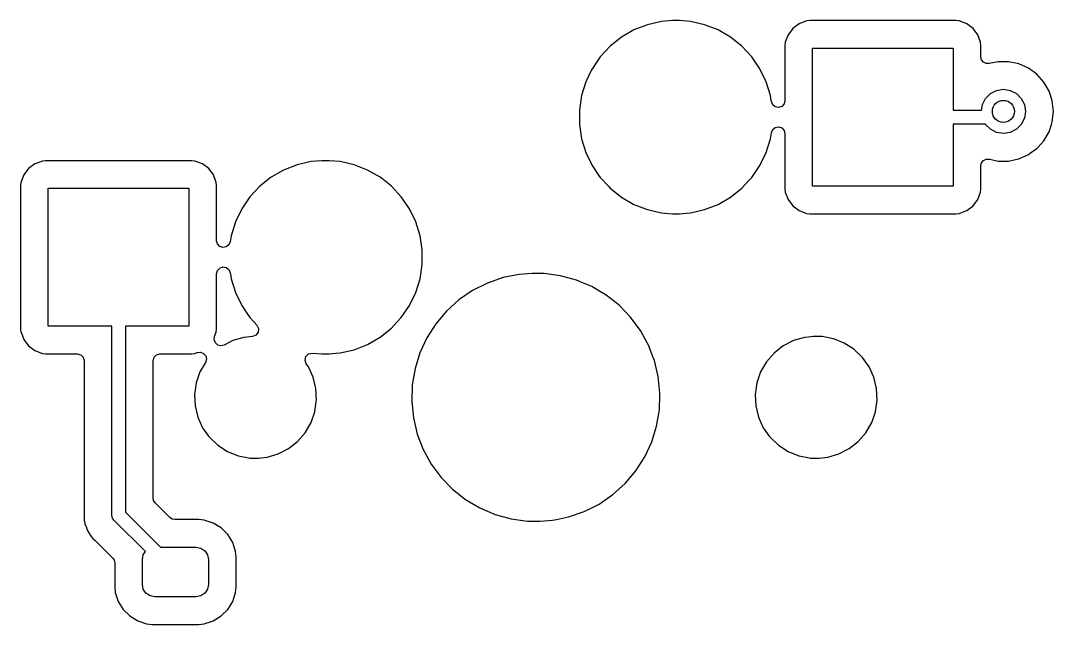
# Model space of a CAD drawing. Extents: x 30 to 259, y -142 to -25.
# Drawn here: x 201.4 to 220.12, y -57.69 to -46.74 of the extents above; entities that cross this region are included whole.
import ezdxf

# ---------------------------------------------------------------- set-up
doc = ezdxf.new("R2010")
doc.units = 0
doc.layers.add('BLACK', color=7, linetype='CONTINUOUS')

msp = doc.modelspace()

# ---------------------------------------------------------------- linework, layer by layer
at = {"layer": 'BLACK', "linetype": 'CONTINUOUS'}
for p, q in [((213.016, -46.7592), (212.76, -46.8176)), ((213.212, -46.7445), (213.016, -46.7592)), ((213.343, -46.7445), (213.212, -46.7445)), ((213.212, -46.7445), (213.212, -46.7445)), ((213.539, -46.7592), (213.343, -46.7445)), ((213.343, -46.7445), (213.343, -46.7445)), ((213.795, -46.8176), (213.539, -46.7592)), ((215.645, -46.7509), (215.51, -46.8012)), ((215.705, -46.7445), (215.645, -46.7509)), ((218.35, -46.7445), (215.705, -46.7445)), ((218.41, -46.7509), (218.35, -46.7445)), ((218.35, -46.7445), (218.35, -46.7445)), ((218.545, -46.8012), (218.41, -46.7509)), ((212.516, -46.9134), (212.289, -47.0446)), ((212.76, -46.8176), (212.516, -46.9134)), ((214.039, -46.9134), (213.795, -46.8176)), ((214.266, -47.0446), (214.039, -46.9134)), ((215.395, -46.8875), (215.309, -47.0027)), ((215.51, -46.8012), (215.395, -46.8875)), ((218.66, -46.8875), (218.545, -46.8012)), ((218.746, -47.0027), (218.66, -46.8875)), ((212.289, -47.0446), (212.084, -47.2082)), ((214.471, -47.2082), (214.266, -47.0446)), ((214.266, -47.0446), (214.266, -47.0446)), ((215.258, -47.1375), (215.252, -47.1971)), ((215.309, -47.0027), (215.258, -47.1375)), ((218.797, -47.1375), (218.746, -47.0027)), ((218.803, -47.1971), (218.797, -47.1375)), ((212.084, -47.2082), (211.905, -47.4005)), ((214.65, -47.4005), (214.471, -47.2082)), ((214.471, -47.2082), (214.471, -47.2082)), ((214.471, -47.2082), (214.471, -47.2082)), ((215.252, -47.1971), (215.252, -48.1953)), ((215.752, -49.745), (215.752, -47.245)), ((215.752, -47.245), (218.302, -47.245)), ((218.302, -47.245), (218.302, -48.37)), ((218.803, -47.4028), (218.803, -47.1971)), ((218.803, -47.1971), (218.803, -47.1971)), ((211.831, -47.5095), (211.763, -47.6095)), ((211.905, -47.4005), (211.831, -47.5095)), ((214.798, -47.6173), (214.65, -47.4005)), ((214.65, -47.4005), (214.65, -47.4005)), ((214.65, -47.4005), (214.65, -47.4005)), ((218.815, -47.4561), (218.803, -47.4028)), ((218.849, -47.4991), (218.815, -47.4561)), ((218.898, -47.5233), (218.849, -47.4991)), ((218.953, -47.5241), (218.898, -47.5233)), ((219.115, -47.4895), (218.953, -47.5241)), ((219.305, -47.4895), (219.115, -47.4895)), ((219.115, -47.4895), (219.115, -47.4895)), ((219.49, -47.5289), (219.305, -47.4895)), ((219.305, -47.4895), (219.305, -47.4895)), ((219.663, -47.6058), (219.49, -47.5289)), ((211.741, -47.6516), (211.643, -47.8537)), ((211.757, -47.6173), (211.741, -47.6516)), ((211.763, -47.6095), (211.757, -47.6173)), ((214.912, -47.8537), (214.798, -47.6173)), ((219.816, -47.7171), (219.663, -47.6058)), ((219.943, -47.8578), (219.816, -47.7171)), ((211.643, -47.8537), (211.566, -48.1044)), ((214.989, -48.1044), (214.912, -47.8537)), ((220.037, -48.0217), (219.943, -47.8578)), ((218.886, -48.1549), (218.975, -48.0664)), ((218.975, -48.0664), (219.086, -48.0096)), ((219.086, -48.0096), (219.21, -47.99)), ((219.21, -47.99), (219.334, -48.0096)), ((219.334, -48.0096), (219.445, -48.0664)), ((219.445, -48.0664), (219.534, -48.1549)), ((220.062, -48.0978), (220.037, -48.0217)), ((211.566, -48.1044), (211.527, -48.3638)), ((215.003, -48.1953), (214.989, -48.1044)), ((215.005, -48.2138), (215.003, -48.1953)), ((215.029, -48.2702), (215.005, -48.2138)), ((215.077, -48.3083), (215.029, -48.2702)), ((215.237, -48.2546), (215.195, -48.2995)), ((215.252, -48.1953), (215.237, -48.2546)), ((218.813, -48.37), (218.83, -48.2664)), ((218.83, -48.2664), (218.886, -48.1549)), ((219.534, -48.1549), (219.59, -48.2664)), ((219.59, -48.2664), (219.61, -48.39)), ((220.096, -48.2017), (220.062, -48.0978)), ((220.115, -48.39), (220.096, -48.2017)), ((211.527, -48.3638), (211.527, -48.6262)), ((215.137, -48.319), (215.077, -48.3083)), ((215.195, -48.2995), (215.137, -48.319)), ((218.302, -48.37), (218.813, -48.37)), ((219.61, -48.39), (219.59, -48.5136)), ((220.096, -48.5783), (220.115, -48.39)), ((211.527, -48.6262), (211.566, -48.8856)), ((218.884, -48.62), (218.302, -48.62)), ((218.302, -48.62), (218.302, -49.745)), ((218.886, -48.6251), (218.884, -48.62)), ((218.975, -48.7136), (218.886, -48.6251)), ((219.534, -48.6251), (219.445, -48.7136)), ((219.59, -48.5136), (219.534, -48.6251)), ((220.037, -48.7583), (220.08, -48.6262)), ((220.08, -48.6262), (220.096, -48.5783)), ((214.989, -48.8856), (215.005, -48.7762)), ((215.005, -48.7762), (215.029, -48.7198)), ((215.029, -48.7198), (215.077, -48.6817)), ((215.077, -48.6817), (215.137, -48.671)), ((215.137, -48.671), (215.195, -48.6905)), ((215.195, -48.6905), (215.237, -48.7354)), ((215.237, -48.7354), (215.252, -48.7947)), ((215.252, -48.7947), (215.252, -49.7929)), ((219.086, -48.7704), (218.975, -48.7136)), ((219.21, -48.79), (219.086, -48.7704)), ((219.334, -48.7704), (219.21, -48.79)), ((219.445, -48.7136), (219.334, -48.7704)), ((219.943, -48.9222), (220.037, -48.7583)), ((211.566, -48.8856), (211.643, -49.1363)), ((214.912, -49.1363), (214.989, -48.8856)), ((219.831, -49.0462), (219.943, -48.9222)), ((211.643, -49.1363), (211.757, -49.3727)), ((214.798, -49.3727), (214.912, -49.1363)), ((219.49, -49.2511), (219.663, -49.1742)), ((219.663, -49.1742), (219.704, -49.1442)), ((219.704, -49.1442), (219.816, -49.0629)), ((219.816, -49.0629), (219.831, -49.0462)), ((201.66, -49.3412), (201.545, -49.4275)), ((201.795, -49.2909), (201.66, -49.3412)), ((201.855, -49.2845), (201.795, -49.2909)), ((204.5, -49.2845), (201.855, -49.2845)), ((204.56, -49.2909), (204.5, -49.2845)), ((204.5, -49.2845), (204.5, -49.2845)), ((204.695, -49.3412), (204.56, -49.2909)), ((204.81, -49.4275), (204.695, -49.3412)), ((206.41, -49.3576), (206.166, -49.4534)), ((206.666, -49.2992), (206.41, -49.3576)), ((206.862, -49.2845), (206.666, -49.2992)), ((206.993, -49.2845), (206.862, -49.2845)), ((206.862, -49.2845), (206.862, -49.2845)), ((207.189, -49.2992), (206.993, -49.2845)), ((206.993, -49.2845), (206.993, -49.2845)), ((207.445, -49.3576), (207.189, -49.2992)), ((207.689, -49.4534), (207.445, -49.3576)), ((211.757, -49.3727), (211.874, -49.544)), ((214.65, -49.5895), (214.798, -49.3727)), ((218.803, -49.3772), (218.815, -49.3239)), ((218.803, -49.7929), (218.803, -49.3772)), ((218.815, -49.3239), (218.849, -49.2809)), ((218.849, -49.2809), (218.898, -49.2567)), ((218.898, -49.2567), (218.953, -49.2559)), ((218.953, -49.2559), (218.966, -49.2588)), ((218.966, -49.2588), (219.115, -49.2905)), ((219.115, -49.2905), (219.115, -49.2905)), ((219.115, -49.2905), (219.305, -49.2905)), ((219.305, -49.2905), (219.454, -49.2588)), ((219.305, -49.2905), (219.305, -49.2905)), ((219.454, -49.2588), (219.49, -49.2511)), ((201.459, -49.5427), (201.408, -49.6775)), ((201.545, -49.4275), (201.459, -49.5427)), ((204.896, -49.5427), (204.81, -49.4275)), ((204.947, -49.6775), (204.896, -49.5427)), ((205.939, -49.5846), (205.734, -49.7482)), ((206.166, -49.4534), (205.939, -49.5846)), ((207.916, -49.5846), (207.689, -49.4534)), ((207.968, -49.6255), (207.916, -49.5846)), ((211.874, -49.544), (211.905, -49.5895)), ((201.408, -49.6775), (201.402, -49.7371)), ((201.402, -49.7371), (201.402, -52.3329)), ((204.953, -49.7371), (204.947, -49.6775)), ((204.953, -50.7353), (204.953, -49.7371)), ((204.953, -49.7371), (204.953, -49.7371)), ((205.734, -49.7482), (205.555, -49.9405)), ((208.121, -49.7482), (207.968, -49.6255)), ((208.3, -49.9405), (208.121, -49.7482)), ((208.121, -49.7482), (208.121, -49.7482)), ((208.121, -49.7482), (208.121, -49.7482)), ((211.905, -49.5895), (212.052, -49.7482)), ((212.052, -49.7482), (212.084, -49.7818)), ((214.471, -49.7818), (214.598, -49.6459)), ((214.598, -49.6459), (214.65, -49.5895)), ((214.65, -49.5895), (214.65, -49.5895)), ((214.65, -49.5895), (214.65, -49.5895)), ((218.302, -49.745), (215.752, -49.745)), ((201.903, -52.285), (201.903, -49.785)), ((201.903, -49.785), (204.452, -49.785)), ((204.452, -49.785), (204.452, -52.285)), ((205.555, -49.9405), (205.407, -50.1573)), ((208.448, -50.1573), (208.3, -49.9405)), ((208.3, -49.9405), (208.3, -49.9405)), ((208.3, -49.9405), (208.3, -49.9405)), ((212.084, -49.7818), (212.289, -49.9454)), ((212.289, -49.9454), (212.516, -50.0766)), ((214.039, -50.0766), (214.266, -49.9454)), ((214.266, -49.9454), (214.471, -49.7818)), ((215.252, -49.7929), (215.258, -49.8525)), ((215.258, -49.8525), (215.309, -49.9873)), ((218.746, -49.9873), (218.797, -49.8525)), ((218.797, -49.8525), (218.803, -49.7929)), ((212.516, -50.0766), (212.582, -50.1025)), ((212.582, -50.1025), (212.722, -50.1573)), ((213.795, -50.1724), (214.039, -50.0766)), ((215.309, -49.9873), (215.395, -50.1025)), ((215.395, -50.1025), (215.51, -50.1888)), ((218.545, -50.1888), (218.66, -50.1025)), ((218.66, -50.1025), (218.746, -49.9873)), ((205.407, -50.1573), (205.293, -50.3937)), ((208.562, -50.3937), (208.448, -50.1573)), ((212.722, -50.1573), (212.76, -50.1724)), ((212.76, -50.1724), (213.016, -50.2308)), ((213.016, -50.2308), (213.072, -50.235)), ((213.072, -50.235), (213.212, -50.2455)), ((213.212, -50.2455), (213.212, -50.2455)), ((213.212, -50.2455), (213.343, -50.2455)), ((213.343, -50.2455), (213.466, -50.2363)), ((213.343, -50.2455), (213.343, -50.2455)), ((213.466, -50.2363), (213.539, -50.2308)), ((213.539, -50.2308), (213.795, -50.1724)), ((215.51, -50.1888), (215.645, -50.2391)), ((215.645, -50.2391), (215.705, -50.2455)), ((215.705, -50.2455), (218.35, -50.2455)), ((218.35, -50.2455), (218.41, -50.2391)), ((218.41, -50.2391), (218.545, -50.1888)), ((205.293, -50.3937), (205.216, -50.6444)), ((208.639, -50.6444), (208.562, -50.3937)), ((205.216, -50.6444), (205.2, -50.7538)), ((208.678, -50.9038), (208.639, -50.6444)), ((204.968, -50.7946), (204.953, -50.7353)), ((205.01, -50.8395), (204.968, -50.7946)), ((205.068, -50.859), (205.01, -50.8395)), ((205.128, -50.8483), (205.068, -50.859)), ((205.176, -50.8102), (205.128, -50.8483)), ((205.2, -50.7538), (205.176, -50.8102)), ((208.678, -51.1662), (208.678, -50.9038)), ((204.968, -51.2754), (205.01, -51.2305)), ((205.01, -51.2305), (205.068, -51.211)), ((205.068, -51.211), (205.128, -51.2217)), ((205.128, -51.2217), (205.176, -51.2598)), ((205.176, -51.2598), (205.2, -51.3162)), ((208.639, -51.4256), (208.678, -51.1662)), ((204.953, -51.3347), (204.968, -51.2754)), ((204.953, -52.3329), (204.953, -51.3347)), ((205.2, -51.3162), (205.208, -51.3707)), ((205.208, -51.3707), (205.216, -51.4256)), ((205.216, -51.4256), (205.293, -51.6763)), ((208.562, -51.6763), (208.639, -51.4256)), ((210.143, -51.4055), (209.859, -51.5041)), ((210.438, -51.3456), (210.143, -51.4055)), ((210.662, -51.3306), (210.438, -51.3456)), ((210.888, -51.3306), (210.662, -51.3306)), ((210.662, -51.3306), (210.662, -51.3306)), ((211.186, -51.3707), (210.888, -51.3306)), ((211.475, -51.45), (211.186, -51.3707)), ((211.186, -51.3707), (211.186, -51.3707)), ((211.186, -51.3707), (211.186, -51.3707)), ((211.571, -51.4906), (211.475, -51.45)), ((209.591, -51.6396), (209.343, -51.8097)), ((209.859, -51.5041), (209.591, -51.6396)), ((211.752, -51.5673), (211.571, -51.4906)), ((211.881, -51.6439), (211.752, -51.5673)), ((212.011, -51.7205), (211.881, -51.6439)), ((205.293, -51.6763), (205.407, -51.9127)), ((208.448, -51.9127), (208.562, -51.6763)), ((209.343, -51.8097), (209.121, -52.0112)), ((212.246, -51.9067), (212.011, -51.7205)), ((212.011, -51.7205), (212.011, -51.7205)), ((212.011, -51.7205), (212.011, -51.7205)), ((205.407, -51.9127), (205.474, -52.0112)), ((205.474, -52.0112), (205.555, -52.1295)), ((208.3, -52.1295), (208.448, -51.9127)), ((209.121, -52.0112), (208.927, -52.2407)), ((212.455, -52.1227), (212.246, -51.9067)), ((205.555, -52.1295), (205.634, -52.2146)), ((208.221, -52.2148), (208.3, -52.1295)), ((208.3, -52.1295), (208.3, -52.1295)), ((208.3, -52.1295), (208.3, -52.1295)), ((212.61, -52.3329), (212.455, -52.1227)), ((201.402, -52.3329), (201.408, -52.3925)), ((201.408, -52.3925), (201.409, -52.3945)), ((201.409, -52.3945), (201.459, -52.5273)), ((203.052, -52.285), (201.903, -52.285)), ((203.052, -55.7125), (203.052, -52.285)), ((204.452, -52.285), (203.302, -52.285)), ((203.302, -52.285), (203.302, -55.6607)), ((204.916, -52.4756), (204.947, -52.3925)), ((204.947, -52.3925), (204.953, -52.3329)), ((205.634, -52.2146), (205.682, -52.266)), ((205.707, -52.3945), (205.666, -52.449)), ((205.682, -52.266), (205.713, -52.3267)), ((205.713, -52.3267), (205.707, -52.3945)), ((207.916, -52.4854), (208.121, -52.3218)), ((208.121, -52.3218), (208.221, -52.2148)), ((208.927, -52.2407), (208.765, -52.494)), ((212.634, -52.3646), (212.61, -52.3329)), ((212.757, -52.5894), (212.634, -52.3646)), ((201.459, -52.5273), (201.545, -52.6425)), ((204.909, -52.5342), (204.916, -52.4756)), ((204.93, -52.5894), (204.909, -52.5342)), ((205.246, -52.5478), (205.089, -52.6291)), ((205.448, -52.4886), (205.246, -52.5478)), ((205.603, -52.4738), (205.448, -52.4886)), ((205.666, -52.449), (205.603, -52.4738)), ((207.689, -52.6166), (207.916, -52.4854)), ((208.765, -52.494), (208.638, -52.7665)), ((215.406, -52.5478), (215.219, -52.6442)), ((215.608, -52.4886), (215.406, -52.5478)), ((215.678, -52.4819), (215.608, -52.4886)), ((215.765, -52.4736), (215.678, -52.4819)), ((215.923, -52.4736), (215.765, -52.4736)), ((216.129, -52.5134), (215.923, -52.4736)), ((215.923, -52.4736), (215.923, -52.4736)), ((216.152, -52.5223), (216.129, -52.5134)), ((216.129, -52.5134), (216.129, -52.5134)), ((216.129, -52.5134), (216.129, -52.5134)), ((216.324, -52.5916), (216.152, -52.5223)), ((201.545, -52.6425), (201.66, -52.7288)), ((201.66, -52.7288), (201.795, -52.7791)), ((204.56, -52.7791), (204.6, -52.764)), ((204.6, -52.764), (204.66, -52.7573)), ((204.66, -52.7573), (204.716, -52.7796)), ((204.974, -52.6286), (204.93, -52.5894)), ((205.031, -52.6429), (204.974, -52.6286)), ((205.089, -52.6291), (205.031, -52.6429)), ((207.189, -52.7708), (207.445, -52.7124)), ((207.445, -52.7124), (207.689, -52.6166)), ((208.638, -52.7665), (208.549, -53.0535)), ((212.778, -52.6281), (212.757, -52.5894)), ((212.864, -52.8505), (212.778, -52.6281)), ((215.219, -52.6442), (215.054, -52.7743)), ((216.501, -52.7053), (216.324, -52.5916)), ((216.654, -52.8505), (216.501, -52.7053)), ((216.501, -52.7053), (216.501, -52.7053)), ((216.501, -52.7053), (216.501, -52.7053)), ((201.795, -52.7791), (201.855, -52.7855)), ((201.855, -52.7855), (202.428, -52.7855)), ((202.428, -52.7855), (202.49, -52.8021)), ((202.49, -52.8021), (202.535, -52.8475)), ((202.535, -52.8475), (202.552, -52.9095)), ((202.552, -52.9095), (202.552, -55.6298)), ((203.803, -52.9095), (203.82, -52.8475)), ((203.803, -55.402), (203.803, -52.9095)), ((203.82, -52.8475), (203.865, -52.8021)), ((203.865, -52.8021), (203.927, -52.7855)), ((203.927, -52.7855), (204.5, -52.7855)), ((204.5, -52.7855), (204.56, -52.7791)), ((204.5, -52.7855), (204.5, -52.7855)), ((204.751, -52.9422), (204.651, -53.1154)), ((204.716, -52.7796), (204.755, -52.8255)), ((204.768, -52.8844), (204.751, -52.9422)), ((204.755, -52.8255), (204.768, -52.8844)), ((206.555, -52.9026), (206.57, -52.8352)), ((206.577, -52.968), (206.555, -52.9026)), ((206.57, -52.8352), (206.62, -52.7868)), ((206.62, -52.7868), (206.688, -52.7724)), ((206.688, -52.7724), (206.862, -52.7855)), ((206.862, -52.7855), (206.862, -52.7855)), ((206.862, -52.7855), (206.993, -52.7855)), ((206.993, -52.7855), (207.116, -52.7763)), ((206.993, -52.7855), (206.993, -52.7855)), ((207.116, -52.7763), (207.189, -52.7708)), ((212.886, -52.9086), (212.864, -52.8505)), ((212.956, -53.2009), (212.886, -52.9086)), ((214.916, -52.9332), (214.811, -53.1154)), ((215.054, -52.7743), (214.916, -52.9332)), ((216.776, -53.0218), (216.654, -52.8505)), ((216.654, -52.8505), (216.654, -52.8505)), ((204.651, -53.1154), (204.582, -53.3142)), ((206.616, -53.0218), (206.577, -52.968)), ((206.703, -53.2131), (206.616, -53.0218)), ((206.616, -53.0218), (206.616, -53.0218)), ((206.616, -53.0218), (206.616, -53.0218)), ((208.549, -53.0535), (208.499, -53.3498)), ((214.811, -53.1154), (214.742, -53.3142)), ((216.863, -53.2131), (216.776, -53.0218)), ((216.776, -53.0218), (216.776, -53.0218)), ((216.776, -53.0218), (216.776, -53.0218)), ((204.582, -53.3142), (204.552, -53.5224)), ((206.753, -53.4175), (206.703, -53.2131)), ((212.986, -53.4998), (212.956, -53.2009)), ((214.742, -53.3142), (214.712, -53.5224)), ((216.913, -53.4175), (216.863, -53.2131)), ((206.763, -53.6276), (206.753, -53.4175)), ((208.499, -53.3498), (208.489, -53.6502)), ((212.985, -53.5224), (212.986, -53.4998)), ((216.923, -53.6276), (216.913, -53.4175)), ((204.552, -53.5224), (204.552, -53.5224)), ((204.552, -53.5224), (204.562, -53.7325)), ((206.733, -53.8358), (206.759, -53.6502)), ((206.759, -53.6502), (206.763, -53.6276)), ((208.489, -53.6502), (208.519, -53.9491)), ((212.976, -53.8002), (212.985, -53.5224)), ((214.712, -53.5224), (214.722, -53.7325)), ((214.712, -53.5224), (214.712, -53.5224)), ((216.893, -53.8358), (216.923, -53.6276)), ((204.562, -53.7325), (204.612, -53.9369)), ((206.664, -54.0346), (206.733, -53.8358)), ((212.926, -54.0965), (212.976, -53.8002)), ((214.722, -53.7325), (214.772, -53.9369)), ((216.824, -54.0346), (216.893, -53.8358)), ((204.612, -53.9369), (204.657, -54.0346)), ((204.657, -54.0346), (204.699, -54.1282)), ((206.559, -54.2168), (206.664, -54.0346)), ((208.519, -53.9491), (208.589, -54.2414)), ((214.772, -53.9369), (214.817, -54.0346)), ((214.817, -54.0346), (214.859, -54.1282)), ((216.719, -54.2168), (216.824, -54.0346)), ((204.699, -54.1282), (204.808, -54.2812)), ((206.421, -54.3757), (206.559, -54.2168)), ((208.589, -54.2414), (208.697, -54.5219)), ((212.837, -54.3835), (212.926, -54.0965)), ((214.859, -54.1282), (214.968, -54.2812)), ((216.581, -54.3757), (216.719, -54.2168)), ((204.808, -54.2812), (204.821, -54.2995)), ((204.821, -54.2995), (204.974, -54.4447)), ((204.974, -54.4447), (204.974, -54.4447)), ((204.974, -54.4447), (204.974, -54.4447)), ((204.974, -54.4447), (205.151, -54.5584)), ((206.256, -54.5058), (206.421, -54.3757)), ((212.71, -54.656), (212.837, -54.3835)), ((214.968, -54.2812), (214.981, -54.2995)), ((214.981, -54.2995), (215.134, -54.4447)), ((215.134, -54.4447), (215.134, -54.4447)), ((215.134, -54.4447), (215.134, -54.4447)), ((215.134, -54.4447), (215.311, -54.5584)), ((216.416, -54.5058), (216.581, -54.3757)), ((205.151, -54.5584), (205.151, -54.5584)), ((205.151, -54.5584), (205.346, -54.6366)), ((205.346, -54.6366), (205.475, -54.6614)), ((205.867, -54.6614), (206.069, -54.6022)), ((206.069, -54.6022), (206.256, -54.5058)), ((208.697, -54.5219), (208.799, -54.7081)), ((215.311, -54.5584), (215.311, -54.5584)), ((215.311, -54.5584), (215.506, -54.6366)), ((215.506, -54.6366), (215.635, -54.6614)), ((216.027, -54.6614), (216.229, -54.6022)), ((216.229, -54.6022), (216.416, -54.5058)), ((205.475, -54.6614), (205.552, -54.6764)), ((205.552, -54.6764), (205.552, -54.6764)), ((205.552, -54.6764), (205.71, -54.6764)), ((205.71, -54.6764), (205.867, -54.6614)), ((205.71, -54.6764), (205.71, -54.6764)), ((208.799, -54.7081), (208.841, -54.7854)), ((208.841, -54.7854), (209.02, -55.0273)), ((212.548, -54.9093), (212.71, -54.656)), ((215.635, -54.6614), (215.712, -54.6764)), ((215.712, -54.6764), (215.712, -54.6764)), ((215.712, -54.6764), (215.87, -54.6764)), ((215.87, -54.6764), (216.027, -54.6614)), ((215.87, -54.6764), (215.87, -54.6764)), ((212.354, -55.1388), (212.548, -54.9093)), ((209.02, -55.0273), (209.229, -55.2433)), ((212.132, -55.3403), (212.354, -55.1388)), ((209.229, -55.2433), (209.464, -55.4295)), ((211.967, -55.4534), (212.132, -55.3403)), ((203.812, -55.4495), (203.803, -55.402)), ((203.839, -55.4897), (203.812, -55.4495)), ((204.105, -55.7557), (203.839, -55.4897)), ((209.464, -55.4295), (209.723, -55.5827)), ((211.75, -55.5782), (211.884, -55.5104)), ((211.884, -55.5104), (211.967, -55.4534)), ((202.552, -55.6298), (202.55, -55.6503)), ((202.55, -55.6503), (202.552, -55.7204)), ((202.552, -55.7204), (202.552, -55.7243)), ((202.552, -55.7243), (202.552, -55.7518)), ((202.552, -55.7518), (202.553, -55.7558)), ((202.553, -55.7558), (202.553, -55.7675)), ((203.061, -55.7422), (203.052, -55.7125)), ((203.068, -55.7724), (203.061, -55.7422)), ((203.302, -55.6607), (203.934, -56.2925)), ((204.145, -55.7826), (204.105, -55.7557)), ((209.723, -55.5827), (210, -55.7)), ((210, -55.7), (210, -55.7)), ((210, -55.7), (210, -55.7)), ((210, -55.7), (210.064, -55.7175)), ((210.064, -55.7175), (210.289, -55.7793)), ((211.111, -55.7894), (211.332, -55.7445)), ((211.332, -55.7445), (211.616, -55.6459)), ((211.616, -55.6459), (211.75, -55.5782)), ((202.553, -55.7675), (202.555, -55.8111)), ((202.555, -55.8111), (202.56, -55.8304)), ((202.56, -55.8304), (202.564, -55.8494)), ((202.564, -55.8494), (202.567, -55.8693)), ((202.567, -55.8693), (202.583, -55.9099)), ((202.583, -55.9099), (202.587, -55.921)), ((202.587, -55.921), (202.599, -55.9629)), ((203.072, -55.7775), (203.068, -55.7724)), ((203.072, -55.7801), (203.072, -55.7775)), ((203.076, -55.783), (203.072, -55.7801)), ((203.089, -55.8009), (203.076, -55.783)), ((203.663, -56.3745), (203.089, -55.8009)), ((204.193, -55.792), (204.145, -55.7826)), ((204.631, -55.792), (204.193, -55.792)), ((204.73, -55.8021), (204.631, -55.792)), ((204.891, -55.8555), (204.73, -55.8021)), ((205.036, -55.9445), (204.891, -55.8555)), ((205.155, -56.0645), (205.036, -55.9445)), ((210.289, -55.7793), (210.587, -55.8194)), ((210.587, -55.8194), (210.813, -55.8194)), ((210.813, -55.8194), (211.037, -55.8044)), ((210.813, -55.8194), (210.813, -55.8194)), ((211.037, -55.8044), (211.111, -55.7894)), ((202.599, -55.9629), (202.609, -55.9801)), ((202.609, -55.9801), (202.618, -55.9976)), ((202.618, -55.9976), (202.625, -56.0162)), ((202.625, -56.0162), (202.625, -56.0162)), ((202.625, -56.0162), (202.651, -56.0516)), ((202.651, -56.0516), (202.657, -56.0613)), ((202.657, -56.0613), (202.679, -56.0989)), ((202.679, -56.0989), (202.679, -56.0989)), ((202.679, -56.0989), (202.679, -56.0989)), ((202.679, -56.0989), (202.693, -56.1131)), ((202.693, -56.1131), (202.706, -56.1279)), ((202.706, -56.1279), (202.718, -56.1441)), ((205.245, -56.2088), (205.155, -56.0645)), ((202.718, -56.1441), (202.752, -56.1719)), ((202.752, -56.1719), (202.76, -56.1798)), ((202.76, -56.1798), (203.071, -56.4903)), ((203.934, -56.2925), (204.582, -56.2925)), ((204.582, -56.2925), (204.669, -56.3096)), ((204.669, -56.3096), (204.742, -56.3584)), ((205.298, -56.3698), (205.245, -56.2088)), ((205.245, -56.2088), (205.245, -56.2088)), ((205.245, -56.2088), (205.245, -56.2088)), ((203.071, -56.4903), (203.098, -56.5305)), ((203.607, -56.5175), (203.625, -56.4314)), ((203.625, -56.4314), (203.663, -56.3745)), ((204.742, -56.3584), (204.79, -56.4314)), ((204.79, -56.4314), (204.808, -56.5175)), ((205.308, -56.4692), (205.298, -56.3698)), ((205.308, -57.0158), (205.308, -56.4692)), ((203.098, -56.5305), (203.107, -56.578)), ((203.107, -56.578), (203.107, -57.0158)), ((203.607, -56.9675), (203.607, -56.5175)), ((204.808, -56.5175), (204.808, -56.9675)), ((203.107, -57.0158), (203.117, -57.1152)), ((203.625, -57.0536), (203.607, -56.9675)), ((203.673, -57.1266), (203.625, -57.0536)), ((204.79, -57.0536), (204.742, -57.1266)), ((204.808, -56.9675), (204.79, -57.0536)), ((205.298, -57.1152), (205.308, -57.0158)), ((203.117, -57.1152), (203.17, -57.2762)), ((203.746, -57.1754), (203.673, -57.1266)), ((203.832, -57.1925), (203.746, -57.1754)), ((204.582, -57.1925), (203.832, -57.1925)), ((204.669, -57.1754), (204.582, -57.1925)), ((204.742, -57.1266), (204.669, -57.1754)), ((205.245, -57.2762), (205.298, -57.1152)), ((203.17, -57.2762), (203.26, -57.4205)), ((203.26, -57.4205), (203.379, -57.5405)), ((205.036, -57.5405), (205.155, -57.4205)), ((205.155, -57.4205), (205.245, -57.2762)), ((203.379, -57.5405), (203.524, -57.6295)), ((203.524, -57.6295), (203.524, -57.6295)), ((203.524, -57.6295), (203.524, -57.6295)), ((203.524, -57.6295), (203.685, -57.6828)), ((204.73, -57.6828), (204.891, -57.6295)), ((204.891, -57.6295), (205.036, -57.5405)), ((203.685, -57.6828), (203.784, -57.693)), ((203.784, -57.693), (204.631, -57.693)), ((204.631, -57.693), (204.73, -57.6828))]:
    msp.add_line(p, q, dxfattribs=at)
at = {"layer": 'BLACK'}
msp.add_circle((219.21, -48.39), 0.2, dxfattribs=at)

doc.saveas('drawing.dxf')
